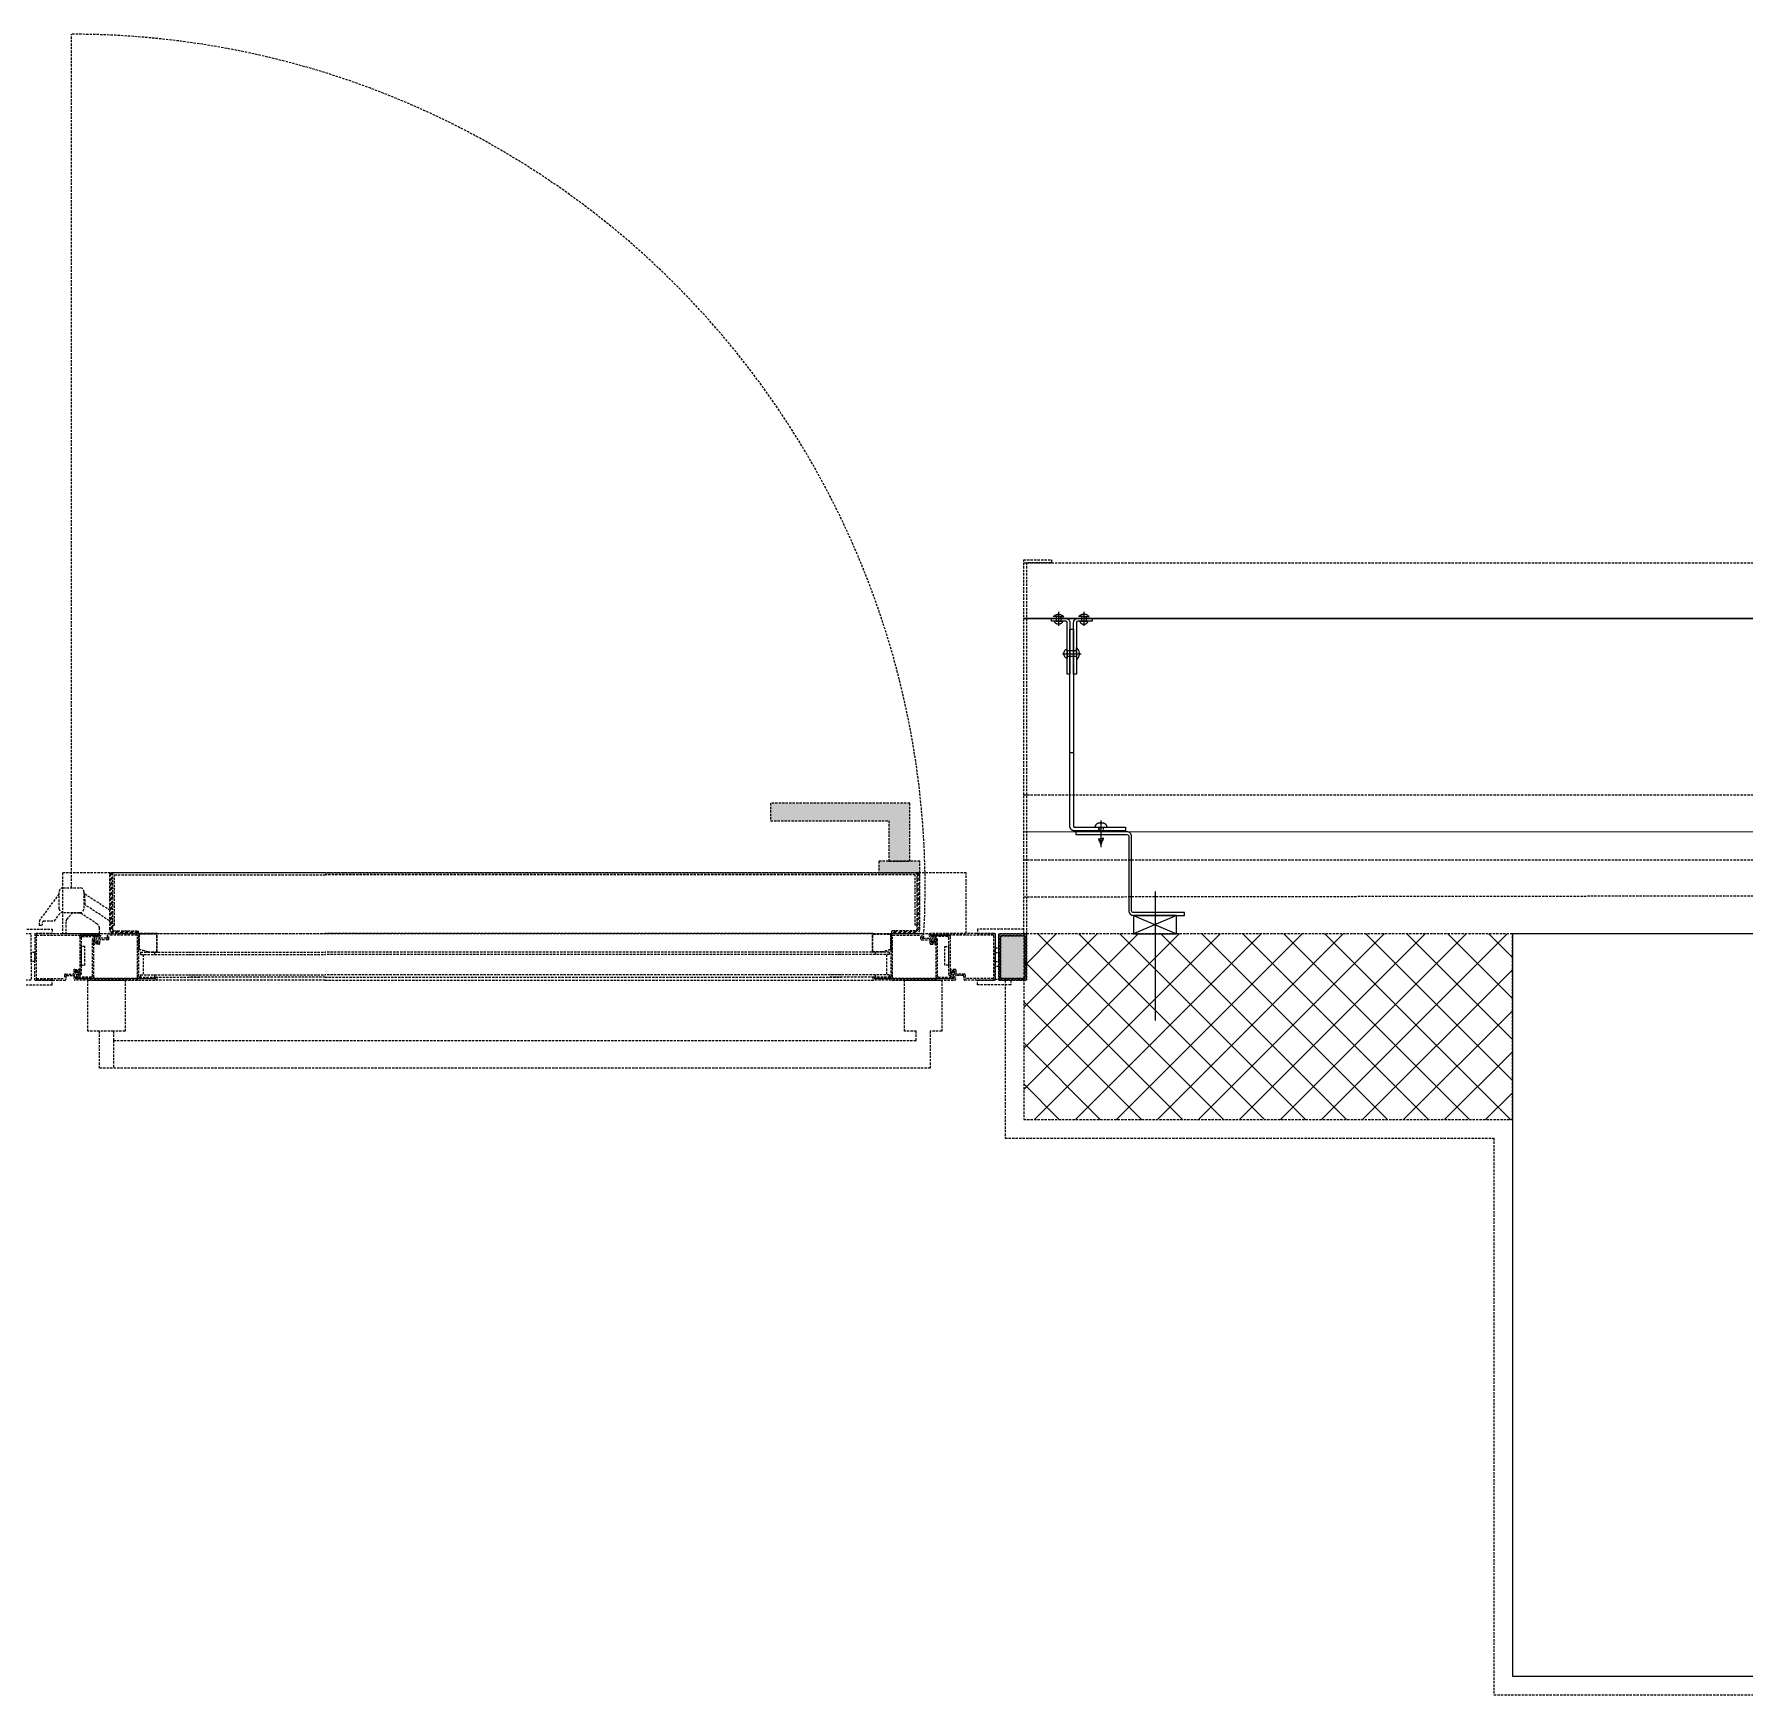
# Model space of a CAD drawing. Extents: x -1457 to 23780, y -2071 to 4205.
# Drawn here: x 2423.2 to 2607.5, y 2743 to 2922 of the extents above; entities that cross this region are included whole.
import ezdxf

# ---------------------------------------------------------------- set-up
doc = ezdxf.new("R2010")
doc.units = 0
doc.header["$MEASUREMENT"] = 0
doc.linetypes.add('HIDDEN', pattern=[0.375, 0.25, -0.125])
doc.layers.get('0').update_dxf_attribs({"color": 9, "lineweight": 9})
doc.layers.add('M-TEFRIS2-015', color=129, linetype='Continuous', lineweight=9)

# ---------------------------------------------------------------- blocks, each defined once
blk = doc.blocks.new('p-kolon_80x80')
blk.add_lwpolyline([(-40, -40), (40, -40), (40, 40), (-40, 40)], close=True)
blk = doc.blocks.new('p- alum kaplama profil')
at = {"lineweight": 13}
blk.add_lwpolyline([(7.12, 12.59), (7.12, 26.49)], dxfattribs=at)
at = {"lineweight": 5}
blk.add_lwpolyline([(9.44, 15.16), (4.79, 15.16), (4.79, 17.16), (9.44, 17.16)], close=True, dxfattribs=at)
for points in [[(4.79, 15.16), (9.44, 17.16)], [(9.44, 15.16), (4.79, 17.16)]]:
    blk.add_lwpolyline(points, dxfattribs=at)
at = {"lineweight": 18}
blk.add_lwpolyline([(4.09, 6.16), (-1.41, 6.16), (-1.41, 6.46), (4.09, 6.46, 0.414214), (4.29, 6.66), (4.29, 14.66, -0.414214), (4.79, 15.16), (10.29, 15.16), (10.29, 14.86), (4.79, 14.86, 0.414214), (4.59, 14.66), (4.59, 6.66, -0.414214)], format="xyb", close=True, dxfattribs=at)
blk.add_lwpolyline([(-2.06, 5.56), (-2.06, -2.34), (-2.06, -15.69), (-1.66, -15.69), (-1.66, -2.34), (-1.66, 5.56), (-1.66, 5.56), (-1.66, 5.57), (-1.66, 5.57), (-1.66, 5.58), (-1.66, 5.58), (-1.65, 5.59), (-1.65, 5.59), (-1.65, 5.59), (-1.65, 5.6), (-1.65, 5.6), (-1.64, 5.61), (-1.64, 5.61), (-1.64, 5.62), (-1.64, 5.62), (-1.63, 5.62), (-1.63, 5.63), (-1.63, 5.63), (-1.62, 5.63), (-1.62, 5.64), (-1.61, 5.64), (-1.61, 5.64), (-1.61, 5.64), (-1.6, 5.65), (-1.6, 5.65), (-1.59, 5.65), (-1.59, 5.65), (-1.58, 5.65), (-1.58, 5.65), (-1.57, 5.66), (-1.57, 5.66), (-1.56, 5.66), (-1.56, 5.66), (3.94, 5.66), (3.94, 6.06), (-1.56, 6.06), (-1.58, 6.06), (-1.61, 6.05), (-1.63, 6.05), (-1.66, 6.05), (-1.68, 6.04), (-1.7, 6.03), (-1.73, 6.03), (-1.75, 6.02), (-1.77, 6.01), (-1.79, 6), (-1.82, 5.99), (-1.84, 5.97), (-1.86, 5.96), (-1.88, 5.94), (-1.89, 5.93), (-1.91, 5.91), (-1.93, 5.89), (-1.95, 5.87), (-1.96, 5.85), (-1.97, 5.83), (-1.99, 5.81), (-2, 5.79), (-2.01, 5.77), (-2.02, 5.75), (-2.03, 5.72), (-2.04, 5.7), (-2.04, 5.68), (-2.05, 5.65), (-2.05, 5.63), (-2.06, 5.61), (-2.06, 5.58)], close=True)
blk.add_lwpolyline([(-1.66, -2.34), (-2.06, -2.34)])
for points in [[(-2.36, -10.84), (-2.36, -16.39), (-2.36, -16.39, -0.414214), (-2.51, -16.54), (-2.51, -16.54), (-4.06, -16.54), (-4.06, -16.84), (-2.51, -16.84), (-2.51, -16.84, 0.414214), (-2.06, -16.39), (-2.06, -10.84)], [(-1.36, -10.84), (-1.66, -10.84), (-1.66, -16.39, 0.414214), (-1.21, -16.84), (-1.21, -16.84), (0.34, -16.84), (0.34, -16.54), (-1.21, -16.54), (-1.21, -16.54, -0.414214), (-1.36, -16.39), (-1.36, -16.39)]]:
    blk.add_lwpolyline(points, format="xyb", close=True)
for points in [[(1.05, 6.91, -10), (1.29, 7.56, -10)], [(1.29, 4.93, -10), (1.29, 7.8, -10)], [(1.53, 6.82, -10), (1.29, 7.56, -10)], [(0.67, 5.66, -10), (1.91, 5.66, -10)], [(0.67, 5.66, -10), (0.67, 5.64, -10), (0.67, 5.62, -10), (0.67, 5.6, -10), (0.68, 5.58, -10), (0.68, 5.56, -10), (0.69, 5.54, -10), (0.69, 5.52, -10), (0.7, 5.5, -10), (0.7, 5.48, -10), (0.71, 5.46, -10), (0.72, 5.45, -10), (0.73, 5.43, -10), (0.74, 5.41, -10), (0.75, 5.4, -10), (0.76, 5.38, -10), (0.77, 5.36, -10), (0.79, 5.35, -10), (0.8, 5.33, -10), (0.81, 5.32, -10), (0.83, 5.31, -10), (0.84, 5.29, -10), (0.86, 5.28, -10), (0.87, 5.27, -10), (0.89, 5.26, -10), (0.91, 5.25, -10), (0.92, 5.24, -10), (0.94, 5.23, -10), (0.96, 5.22, -10), (0.98, 5.21, -10), (1, 5.21, -10), (1.02, 5.2, -10), (1.03, 5.2, -10)], [(0.96, 5.66, -10), (0.97, 5.66, -10), (0.97, 5.66, -10), (0.97, 5.66, -10), (0.98, 5.66, -10), (0.98, 5.66, -10), (0.99, 5.66, -10), (0.99, 5.66, -10), (1, 5.66, -10), (1, 5.67, -10), (1, 5.67, -10), (1.01, 5.67, -10), (1.01, 5.67, -10), (1.01, 5.67, -10), (1.02, 5.68, -10), (1.02, 5.68, -10), (1.02, 5.68, -10), (1.03, 5.69, -10), (1.03, 5.69, -10), (1.03, 5.69, -10), (1.04, 5.7, -10), (1.04, 5.7, -10), (1.04, 5.7, -10), (1.04, 5.71, -10), (1.04, 5.71, -10), (1.05, 5.72, -10), (1.05, 5.72, -10), (1.05, 5.72, -10), (1.05, 5.73, -10), (1.05, 5.73, -10), (1.05, 5.74, -10), (1.05, 5.74, -10), (1.05, 5.75, -10)], [(1.61, 6.87, -10), (0.98, 6.96, -10)], [(1.33, 5.85, -10), (0.98, 5.88, -10)], [(1.56, 7.05, -10), (1.02, 7.13, -10)], [(1.05, 5.83, -10), (1.05, 6.01, -10)], [(1.05, 5.75, -10), (1.05, 5.83, -10)], [(1.29, 6.16, -10), (1.29, 6.26, -10)], [(1.53, 5.75, -10), (1.53, 5.92, -10)], [(1.53, 5.75, -10), (1.53, 5.74, -10), (1.53, 5.74, -10), (1.53, 5.73, -10), (1.53, 5.73, -10), (1.53, 5.72, -10), (1.54, 5.72, -10), (1.54, 5.72, -10), (1.54, 5.71, -10), (1.54, 5.71, -10), (1.54, 5.7, -10), (1.54, 5.7, -10), (1.55, 5.7, -10), (1.55, 5.69, -10), (1.55, 5.69, -10), (1.55, 5.69, -10), (1.56, 5.68, -10), (1.56, 5.68, -10), (1.56, 5.68, -10), (1.57, 5.67, -10), (1.57, 5.67, -10), (1.58, 5.67, -10), (1.58, 5.67, -10), (1.58, 5.67, -10), (1.59, 5.66, -10), (1.59, 5.66, -10), (1.6, 5.66, -10), (1.6, 5.66, -10), (1.6, 5.66, -10), (1.61, 5.66, -10), (1.61, 5.66, -10), (1.62, 5.66, -10), (1.62, 5.66, -10)], [(1.55, 5.2, -10), (1.57, 5.2, -10), (1.59, 5.21, -10), (1.6, 5.21, -10), (1.62, 5.22, -10), (1.64, 5.23, -10), (1.66, 5.24, -10), (1.68, 5.25, -10), (1.69, 5.26, -10), (1.71, 5.27, -10), (1.73, 5.28, -10), (1.74, 5.29, -10), (1.76, 5.31, -10), (1.77, 5.32, -10), (1.78, 5.33, -10), (1.8, 5.35, -10), (1.81, 5.36, -10), (1.82, 5.38, -10), (1.83, 5.4, -10), (1.84, 5.41, -10), (1.85, 5.43, -10), (1.86, 5.45, -10), (1.87, 5.46, -10), (1.88, 5.48, -10), (1.89, 5.5, -10), (1.89, 5.52, -10), (1.9, 5.54, -10), (1.9, 5.56, -10), (1.9, 5.58, -10), (1.91, 5.6, -10), (1.91, 5.62, -10), (1.91, 5.64, -10), (1.91, 5.66, -10)], [(1.03, 5.2, -10), (1.04, 5.2, -10), (1.05, 5.19, -10), (1.05, 5.19, -10), (1.06, 5.19, -10), (1.06, 5.19, -10), (1.07, 5.19, -10), (1.07, 5.19, -10), (1.08, 5.19, -10), (1.08, 5.19, -10), (1.09, 5.19, -10), (1.09, 5.18, -10), (1.1, 5.18, -10), (1.1, 5.18, -10), (1.11, 5.18, -10), (1.11, 5.18, -10), (1.12, 5.18, -10), (1.12, 5.18, -10), (1.13, 5.18, -10), (1.13, 5.18, -10), (1.14, 5.18, -10), (1.15, 5.18, -10), (1.15, 5.18, -10), (1.16, 5.17, -10), (1.16, 5.17, -10), (1.17, 5.17, -10), (1.17, 5.17, -10), (1.18, 5.17, -10), (1.18, 5.17, -10), (1.19, 5.17, -10), (1.19, 5.17, -10), (1.2, 5.17, -10), (1.2, 5.17, -10)], [(1.2, 5.17, -10), (1.2, 5.2, -10)], [(1.38, 5.2, -10), (1.2, 5.2, -10)], [(1.38, 5.17, -10), (1.38, 5.2, -10)], [(1.38, 5.17, -10), (1.38, 5.17, -10), (1.39, 5.17, -10), (1.39, 5.17, -10), (1.4, 5.17, -10), (1.41, 5.17, -10), (1.41, 5.17, -10), (1.42, 5.17, -10), (1.42, 5.17, -10), (1.43, 5.17, -10), (1.43, 5.18, -10), (1.44, 5.18, -10), (1.44, 5.18, -10), (1.45, 5.18, -10), (1.45, 5.18, -10), (1.46, 5.18, -10), (1.46, 5.18, -10), (1.47, 5.18, -10), (1.47, 5.18, -10), (1.48, 5.18, -10), (1.48, 5.18, -10), (1.49, 5.18, -10), (1.5, 5.19, -10), (1.5, 5.19, -10), (1.51, 5.19, -10), (1.51, 5.19, -10), (1.52, 5.19, -10), (1.52, 5.19, -10), (1.53, 5.19, -10), (1.53, 5.19, -10), (1.54, 5.19, -10), (1.54, 5.2, -10), (1.55, 5.2, -10)], [(-2.36, -12.52, 0), (-2.4, -12.53, 0), (-2.43, -12.56, 0), (-2.47, -12.58, 0), (-2.5, -12.6, 0), (-2.53, -12.63, 0), (-2.56, -12.66, 0), (-2.59, -12.69, 0), (-2.61, -12.73, 0), (-2.63, -12.76, 0), (-2.65, -12.8, 0), (-2.67, -12.84, 0), (-2.68, -12.88, 0), (-2.69, -12.92, 0), (-2.7, -12.96, 0), (-2.71, -13, 0), (-2.71, -13.04, 0), (-2.71, -13.08, 0), (-2.7, -13.13, 0), (-2.69, -13.17, 0), (-2.68, -13.21, 0), (-2.67, -13.25, 0), (-2.65, -13.28, 0), (-2.63, -13.32, 0), (-2.61, -13.36, 0), (-2.59, -13.39, 0), (-2.56, -13.42, 0), (-2.53, -13.45, 0), (-2.5, -13.48, 0), (-2.47, -13.51, 0), (-2.43, -13.53, 0), (-2.4, -13.55, 0), (-2.36, -13.57, 0)], [(-2.36, -13.04, 0), (-2.36, -12.52, 0)], [(-2.36, -13.04, 0), (-2.36, -12.73, 0)], [(-2.36, -12.73, 0), (-2.36, -13.04, 0)], [(-1.36, -12.73, 0), (-2.36, -12.73, 0)], [(-1.36, -13.04, 0), (-1.36, -12.37, 0)], [(-1.36, -13.72, 0), (-1.32, -13.68, 0), (-1.29, -13.65, 0), (-1.26, -13.61, 0), (-1.23, -13.58, 0), (-1.2, -13.54, 0), (-1.18, -13.5, 0), (-1.16, -13.45, 0), (-1.14, -13.41, 0), (-1.12, -13.37, 0), (-1.1, -13.32, 0), (-1.09, -13.28, 0), (-1.08, -13.23, 0), (-1.07, -13.18, 0), (-1.06, -13.14, 0), (-1.06, -13.09, 0), (-1.06, -13.04, 0), (-1.06, -12.99, 0), (-1.06, -12.95, 0), (-1.07, -12.9, 0), (-1.08, -12.85, 0), (-1.09, -12.81, 0), (-1.1, -12.76, 0), (-1.12, -12.72, 0), (-1.14, -12.67, 0), (-1.16, -12.63, 0), (-1.18, -12.59, 0), (-1.2, -12.55, 0), (-1.23, -12.51, 0), (-1.26, -12.47, 0), (-1.29, -12.43, 0), (-1.32, -12.4, 0), (-1.36, -12.37, 0)], [(-2.86, -13.04, 0), (-0.86, -13.04, 0)], [(-2.36, -13.04, 0), (-2.36, -13.36, 0)], [(-2.36, -13.04, 0), (-2.36, -13.57, 0)], [(-2.36, -13.36, 0), (-2.36, -13.04, 0)], [(-1.36, -13.36, 0), (-2.36, -13.36, 0)], [(-1.36, -13.04, 0), (-1.36, -13.72, 0)], [(-2.85, -16.54, 0), (-2.86, -16.51, 0), (-2.87, -16.47, 0), (-2.89, -16.44, 0), (-2.91, -16.41, 0), (-2.93, -16.38, 0), (-2.96, -16.35, 0), (-2.98, -16.33, 0), (-3.01, -16.31, 0), (-3.04, -16.29, 0), (-3.07, -16.27, 0), (-3.11, -16.25, 0), (-3.14, -16.24, 0), (-3.18, -16.23, 0), (-3.21, -16.22, 0), (-3.25, -16.22, 0), (-3.29, -16.22, 0), (-3.32, -16.22, 0), (-3.36, -16.22, 0), (-3.39, -16.23, 0), (-3.43, -16.24, 0), (-3.46, -16.25, 0), (-3.5, -16.27, 0), (-3.53, -16.29, 0), (-3.56, -16.31, 0), (-3.59, -16.33, 0), (-3.61, -16.35, 0), (-3.64, -16.38, 0), (-3.66, -16.41, 0), (-3.68, -16.44, 0), (-3.7, -16.47, 0), (-3.71, -16.51, 0), (-3.73, -16.54, 0)], [(-3.29, -16.54, 0), (-3.73, -16.54, 0)], [(-3.29, -16.54, 0), (-3.55, -16.54, 0)], [(-3.55, -16.54, 0), (-3.29, -16.54, 0)], [(-3.55, -17.04, 0), (-3.55, -16.54, 0)], [(-3.29, -17.54, 0), (-3.29, -16.04, 0)], [(-3.29, -16.54, 0), (-2.85, -16.54, 0)], [(-3.29, -16.54, 0), (-3.03, -16.54, 0)], [(-3.03, -16.54, 0), (-3.29, -16.54, 0)], [(-3.03, -17.04, 0), (-3.03, -16.54, 0)], [(-1, -16.54, 0), (-0.98, -16.51, 0), (-0.97, -16.47, 0), (-0.95, -16.44, 0), (-0.93, -16.41, 0), (-0.91, -16.38, 0), (-0.88, -16.35, 0), (-0.86, -16.33, 0), (-0.83, -16.31, 0), (-0.8, -16.29, 0), (-0.77, -16.27, 0), (-0.73, -16.25, 0), (-0.7, -16.24, 0), (-0.66, -16.23, 0), (-0.63, -16.22, 0), (-0.59, -16.22, 0), (-0.56, -16.22, 0), (-0.52, -16.22, 0), (-0.48, -16.22, 0), (-0.45, -16.23, 0), (-0.41, -16.24, 0), (-0.38, -16.25, 0), (-0.34, -16.27, 0), (-0.31, -16.29, 0), (-0.28, -16.31, 0), (-0.25, -16.33, 0), (-0.23, -16.35, 0), (-0.2, -16.38, 0), (-0.18, -16.41, 0), (-0.16, -16.44, 0), (-0.14, -16.47, 0), (-0.13, -16.51, 0), (-0.12, -16.54, 0)], [(-0.56, -16.54, 0), (-1, -16.54, 0)], [(-0.56, -16.54, 0), (-0.82, -16.54, 0)], [(-0.82, -16.54, 0), (-0.56, -16.54, 0)], [(-0.82, -17.04, 0), (-0.82, -16.54, 0)], [(-0.56, -17.54, 0), (-0.56, -16.04, 0)], [(-0.56, -16.54, 0), (-0.3, -16.54, 0)], [(-0.56, -16.54, 0), (-0.12, -16.54, 0)], [(-0.3, -16.54, 0), (-0.56, -16.54, 0)], [(-0.3, -17.04, 0), (-0.3, -16.54, 0)], [(-3.84, -17.04, 0), (-3.81, -17.07, 0), (-3.78, -17.1, 0), (-3.75, -17.12, 0), (-3.72, -17.15, 0), (-3.69, -17.17, 0), (-3.66, -17.19, 0), (-3.62, -17.21, 0), (-3.59, -17.23, 0), (-3.55, -17.24, 0), (-3.52, -17.26, 0), (-3.48, -17.27, 0), (-3.44, -17.28, 0), (-3.4, -17.28, 0), (-3.36, -17.29, 0), (-3.32, -17.29, 0), (-3.29, -17.29, 0), (-3.25, -17.29, 0), (-3.21, -17.29, 0), (-3.17, -17.28, 0), (-3.13, -17.28, 0), (-3.09, -17.27, 0), (-3.06, -17.26, 0), (-3.02, -17.24, 0), (-2.98, -17.23, 0), (-2.95, -17.21, 0), (-2.91, -17.19, 0), (-2.88, -17.17, 0), (-2.85, -17.15, 0), (-2.82, -17.12, 0), (-2.79, -17.1, 0), (-2.76, -17.07, 0), (-2.73, -17.04, 0)], [(-3.29, -17.04, 0), (-3.84, -17.04, 0)], [(-3.29, -17.04, 0), (-2.73, -17.04, 0)], [(-0.56, -17.04, 0), (-1.11, -17.04, 0)], [(0, -17.04, 0), (-0.03, -17.07, 0), (-0.06, -17.1, 0), (-0.09, -17.12, 0), (-0.12, -17.15, 0), (-0.15, -17.17, 0), (-0.18, -17.19, 0), (-0.22, -17.21, 0), (-0.25, -17.23, 0), (-0.29, -17.24, 0), (-0.33, -17.26, 0), (-0.36, -17.27, 0), (-0.4, -17.28, 0), (-0.44, -17.28, 0), (-0.48, -17.29, 0), (-0.52, -17.29, 0), (-0.56, -17.29, 0), (-0.59, -17.29, 0), (-0.63, -17.29, 0), (-0.67, -17.28, 0), (-0.71, -17.28, 0), (-0.75, -17.27, 0), (-0.79, -17.26, 0), (-0.82, -17.24, 0), (-0.86, -17.23, 0), (-0.89, -17.21, 0), (-0.93, -17.19, 0), (-0.96, -17.17, 0), (-0.99, -17.15, 0), (-1.02, -17.12, 0), (-1.05, -17.1, 0), (-1.08, -17.07, 0), (-1.11, -17.04, 0)], [(-0.56, -17.04, 0), (0, -17.04, 0)]]:
    blk.add_polyline3d(points)

msp = doc.modelspace()

# ---------------------------------------------------------------- hatches: boundary and pattern name
at = {"layer": 'M-TEFRIS2-015', "linetype": 'HIDDEN', "lineweight": 0}
h = msp.add_hatch(color=256, dxfattribs=at)
h.dxf.hatch_style = 1
h.paths.add_polyline_path([(2517.54, 2832.83), (2517.54, 2839.08), (2502.54, 2839.08), (2502.54, 2837.2), (2515.29, 2837.2), (2515.29, 2832.83)])
h = msp.add_hatch(color=256, dxfattribs=at)
h.dxf.hatch_style = 1
h.paths.add_polyline_path([(2518.62, 2831.58), (2518.62, 2832.83), (2514.22, 2832.83), (2514.22, 2831.58)])
h = msp.add_hatch(dxfattribs=at)
h.set_pattern_fill('ANSI32', color=256, angle=-270, style=0)
h.set_pattern_definition([(45, (2385.03527, -2386.85116), (0.265165043, -0.265165043), []), (45, (2385.03527, -2386.6744), (0.265165043, -0.265165043), [])])
edge = h.paths.add_edge_path()
edge.add_line((2431.33, 2831.58), (2431.63, 2831.58))
edge.add_line((2431.63, 2831.58), (2431.63, 2825.48))
edge.add_arc((2431.78, 2825.48), 0.15, 180, 270.0106)
edge.add_line((2431.78, 2825.33), (2434.39, 2825.33))
edge.add_line((2434.39, 2825.33), (2434.39, 2825.03))
edge.add_line((2434.39, 2825.03), (2431.78, 2825.03))
edge.add_arc((2431.78, 2825.48), 0.45, 180.0007, 269.9995, ccw=False)
edge.add_line((2431.33, 2825.48), (2431.33, 2831.58))
h = msp.add_hatch(dxfattribs=at)
h.set_pattern_fill('ANSI32', color=256, angle=-270, style=0)
h.set_pattern_definition([(45, (2415.33527, -2386.85116), (0.265165043, -0.265165043), []), (45, (2415.33527, -2386.6744), (0.265165043, -0.265165043), [])])
edge = h.paths.add_edge_path()
edge.add_line((2518.62, 2831.58), (2518.32, 2831.58))
edge.add_line((2518.32, 2831.58), (2518.32, 2825.48))
edge.add_arc((2518.17, 2825.48), 0.15, 269.9894, 360, ccw=False)
edge.add_line((2518.17, 2825.33), (2515.57, 2825.33))
edge.add_line((2515.57, 2825.33), (2515.57, 2825.03))
edge.add_line((2515.57, 2825.03), (2518.17, 2825.03))
edge.add_arc((2518.17, 2825.48), 0.45, 270.0005, 359.9993)
edge.add_line((2518.62, 2825.48), (2518.62, 2831.58))
h = msp.add_hatch(color=256, dxfattribs=at)
h.dxf.hatch_style = 1
h.paths.add_polyline_path([(2530.13, 2824.98), (2530.13, 2819.98), (2527.13, 2819.98), (2527.13, 2824.98)])
h = msp.add_hatch(dxfattribs=at)
h.set_pattern_fill('ANSI37', color=256, scale=25, style=0)
h.paths.add_polyline_path([(2582.5, 2825), (2529.82, 2825), (2529.82, 2805), (2582.5, 2805)])

# ---------------------------------------------------------------- linework, layer by layer
for p, q in [((2423.33, 2825.03), (2430.2, 2825.03)), ((2423.38, 2824.83), (2423.38, 2820.23)), ((2423.43, 2824.88), (2430.23, 2824.88)), ((2428.08, 2824.73), (2428.08, 2824.76)), ((2428.08, 2824.73), (2428.08, 2820.68)), ((2430.23, 2824.88), (2428.18, 2824.88)), ((2428.18, 2824.86), (2430.23, 2824.86)), ((2428.23, 2824.61), (2428.23, 2820.68)), ((2428.33, 2824.71), (2430.2, 2824.71)), ((2429.91, 2824.03), (2429.91, 2824.59)), ((2429.91, 2824.59), (2429.93, 2824.59)), ((2429.93, 2824.03), (2429.93, 2824.59)), ((2430.98, 2824.53), (2430.28, 2824.53)), ((2431.08, 2824.63), (2431.08, 2824.93)), ((2434.39, 2825.03), (2431.18, 2825.03)), ((2434.39, 2825.03), (2431.23, 2825.03)), ((2434.24, 2824.88), (2431.23, 2824.88)), ((2431.23, 2824.48), (2431.23, 2824.88)), ((2434.29, 2820.3), (2434.29, 2824.83)), ((2434.44, 2824.98), (2434.44, 2823.36)), ((2434.44, 2820.45), (2434.44, 2824.98)), ((2434.44, 2820.45), (2434.44, 2824.98)), ((2436.39, 2825.03), (2434.49, 2825.03)), ((2434.49, 2824.93), (2434.49, 2823.39)), ((2436.34, 2824.98), (2434.54, 2824.98)), ((2436.39, 2825.03), (2454.52, 2825.03)), ((2436.39, 2823.13), (2436.39, 2824.93)), ((2436.44, 2823.08), (2436.44, 2824.98)), ((2513.57, 2825.03), (2454.52, 2825.03)), ((2513.52, 2823.08), (2513.52, 2824.98)), ((2513.57, 2825.03), (2515.47, 2825.03)), ((2513.57, 2823.13), (2513.57, 2824.93)), ((2513.62, 2824.98), (2515.42, 2824.98)), ((2515.47, 2824.93), (2515.47, 2823.39)), ((2515.52, 2824.98), (2515.52, 2823.36)), ((2515.52, 2820.45), (2515.52, 2824.98)), ((2515.52, 2820.45), (2515.52, 2824.98)), ((2515.57, 2825.03), (2518.73, 2825.03)), ((2515.57, 2825.03), (2518.78, 2825.03)), ((2515.67, 2820.3), (2515.67, 2824.83)), ((2515.72, 2824.88), (2518.73, 2824.88)), ((2518.73, 2824.48), (2518.73, 2824.88)), ((2518.88, 2824.63), (2518.88, 2824.93)), ((2518.98, 2824.53), (2519.68, 2824.53)), ((2526.53, 2824.88), (2519.73, 2824.88)), ((2519.73, 2824.88), (2521.78, 2824.88)), ((2521.78, 2824.86), (2519.73, 2824.86)), ((2526.63, 2825.03), (2519.75, 2825.03)), ((2521.63, 2824.71), (2519.75, 2824.71)), ((2520.03, 2824.03), (2520.03, 2824.59)), ((2520.05, 2824.59), (2520.03, 2824.59)), ((2520.05, 2824.03), (2520.05, 2824.59)), ((2521.73, 2824.61), (2521.73, 2820.68)), ((2521.88, 2824.73), (2521.88, 2824.76)), ((2521.88, 2824.73), (2521.88, 2820.68)), ((2526.58, 2824.83), (2526.58, 2820.23)), ((2526.73, 2824.93), (2526.73, 2820.08)), ((2429.44, 2820.45), (2429.44, 2824.38)), ((2429.59, 2820.33), (2429.59, 2824.38)), ((2429.59, 2820.33), (2429.59, 2824.38)), ((2429.61, 2823.98), (2429.61, 2824.38)), ((2430.13, 2823.88), (2429.71, 2823.88)), ((2429.76, 2824.13), (2429.76, 2824.38)), ((2429.98, 2824.03), (2429.86, 2824.03)), ((2430.08, 2824.13), (2430.08, 2824.33)), ((2430.23, 2823.98), (2430.23, 2824.28)), ((2431.13, 2824.38), (2430.33, 2824.38)), ((2434.29, 2820.33), (2434.29, 2824.38)), ((2434.29, 2820.33), (2434.29, 2824.38)), ((2434.44, 2820.45), (2434.44, 2824.38)), ((2435.44, 2823.03), (2434.47, 2823.31)), ((2435.44, 2823.08), (2434.52, 2823.35)), ((2434.64, 2823.03), (2434.64, 2822.78)), ((2434.64, 2823.03), (2440.3, 2823.03)), ((2434.64, 2822.78), (2440.46, 2822.78)), ((2434.91, 2822.78), (2434.91, 2820.6)), ((2435.44, 2823.08), (2436.34, 2823.08)), ((2435.44, 2823.03), (2436.39, 2823.03)), ((2436.14, 2823.03), (2436.14, 2822.78)), ((2439.84, 2823.03), (2454.52, 2823.03)), ((2439.84, 2822.78), (2454.52, 2822.78)), ((2510.11, 2823.03), (2454.52, 2823.03)), ((2510.11, 2822.78), (2454.52, 2822.78)), ((2515.32, 2822.78), (2509.49, 2822.78)), ((2515.32, 2823.03), (2509.65, 2823.03)), ((2514.52, 2823.03), (2513.57, 2823.03)), ((2514.52, 2823.08), (2513.62, 2823.08)), ((2513.82, 2823.03), (2513.82, 2822.78)), ((2514.52, 2823.08), (2515.43, 2823.35)), ((2514.52, 2823.03), (2515.48, 2823.31)), ((2515.04, 2822.78), (2515.04, 2820.6)), ((2515.32, 2823.03), (2515.32, 2822.78)), ((2515.52, 2820.45), (2515.52, 2824.38)), ((2515.67, 2820.33), (2515.67, 2824.38)), ((2515.67, 2820.33), (2515.67, 2824.38)), ((2518.83, 2824.38), (2519.63, 2824.38)), ((2519.73, 2823.98), (2519.73, 2824.28)), ((2519.83, 2823.88), (2520.25, 2823.88)), ((2519.88, 2824.13), (2519.88, 2824.33)), ((2519.98, 2824.03), (2520.1, 2824.03)), ((2520.2, 2824.13), (2520.2, 2824.38)), ((2520.35, 2823.98), (2520.35, 2824.38)), ((2520.37, 2820.33), (2520.37, 2824.38)), ((2520.37, 2820.33), (2520.37, 2824.38)), ((2520.52, 2820.45), (2520.52, 2824.38)), ((2427.44, 2821.08), (2427.44, 2820.78)), ((2427.54, 2821.18), (2427.96, 2821.18)), ((2427.59, 2820.93), (2427.59, 2820.73)), ((2427.69, 2821.03), (2427.81, 2821.03)), ((2427.74, 2821.03), (2427.74, 2820.46)), ((2427.76, 2821.03), (2427.76, 2820.46)), ((2427.91, 2820.93), (2427.91, 2820.68)), ((2428.06, 2821.08), (2428.06, 2820.68)), ((2521.9, 2821.08), (2521.9, 2820.68)), ((2522.42, 2821.18), (2522, 2821.18)), ((2522.05, 2820.93), (2522.05, 2820.68)), ((2522.27, 2821.03), (2522.15, 2821.03)), ((2522.2, 2821.03), (2522.2, 2820.46)), ((2522.22, 2821.03), (2522.22, 2820.46)), ((2522.37, 2820.93), (2522.37, 2820.73)), ((2522.52, 2821.08), (2522.52, 2820.78)), ((2423.28, 2820.02), (2426.49, 2820.02)), ((2423.28, 2820.02), (2426.44, 2820.02)), ((2423.43, 2820.18), (2426.44, 2820.18)), ((2426.44, 2820.58), (2426.44, 2820.18)), ((2426.54, 2820.68), (2427.34, 2820.68)), ((2426.59, 2820.43), (2426.59, 2820.13)), ((2426.69, 2820.53), (2427.39, 2820.53)), ((2429.49, 2820.2), (2427.59, 2820.2)), ((2427.59, 2820.18), (2429.49, 2820.18)), ((2434.24, 2820.18), (2427.59, 2820.18)), ((2429.34, 2820.35), (2427.6, 2820.35)), ((2434.34, 2820.02), (2427.6, 2820.02)), ((2427.76, 2820.46), (2427.74, 2820.46)), ((2429.54, 2820.02), (2436.28, 2820.02)), ((2429.59, 2820.33), (2429.59, 2820.3)), ((2429.59, 2820.33), (2429.59, 2820.3)), ((2429.64, 2820.18), (2436.29, 2820.18)), ((2434.29, 2820.33), (2434.29, 2820.3)), ((2434.29, 2820.33), (2434.29, 2820.3)), ((2434.39, 2820.2), (2436.29, 2820.2)), ((2436.29, 2820.18), (2434.39, 2820.18)), ((2434.54, 2820.35), (2436.28, 2820.35)), ((2434.64, 2820.6), (2434.64, 2820.35)), ((2434.64, 2820.6), (2441.18, 2820.6)), ((2436.14, 2820.6), (2436.14, 2820.35)), ((2436.28, 2820.35), (2441.11, 2820.35)), ((2454.52, 2820.02), (2436.28, 2820.02)), ((2439.84, 2820.6), (2454.52, 2820.6)), ((2454.52, 2820.35), (2439.84, 2820.35)), ((2510.11, 2820.6), (2454.52, 2820.6)), ((2454.52, 2820.35), (2510.11, 2820.35)), ((2454.52, 2820.02), (2513.68, 2820.02)), ((2515.32, 2820.6), (2508.77, 2820.6)), ((2513.68, 2820.35), (2508.84, 2820.35)), ((2515.57, 2820.2), (2513.67, 2820.2)), ((2520.32, 2820.18), (2513.67, 2820.18)), ((2513.67, 2820.18), (2515.57, 2820.18)), ((2515.42, 2820.35), (2513.68, 2820.35)), ((2520.42, 2820.02), (2513.68, 2820.02)), ((2513.82, 2820.6), (2513.82, 2820.35)), ((2515.32, 2820.6), (2515.32, 2820.35)), ((2515.62, 2820.02), (2522.36, 2820.02)), ((2515.67, 2820.33), (2515.67, 2820.3)), ((2515.67, 2820.33), (2515.67, 2820.3)), ((2515.72, 2820.18), (2522.37, 2820.18)), ((2520.37, 2820.33), (2520.37, 2820.3)), ((2520.37, 2820.33), (2520.37, 2820.3)), ((2520.47, 2820.2), (2522.37, 2820.2)), ((2522.37, 2820.18), (2520.47, 2820.18)), ((2520.62, 2820.35), (2522.36, 2820.35)), ((2522.2, 2820.46), (2522.22, 2820.46)), ((2523.27, 2820.53), (2522.57, 2820.53)), ((2523.42, 2820.68), (2522.62, 2820.68)), ((2523.37, 2820.43), (2523.37, 2820.13)), ((2526.68, 2820.02), (2523.47, 2820.02)), ((2523.52, 2820.58), (2523.52, 2820.18)), ((2526.53, 2820.18), (2523.52, 2820.18)), ((2526.68, 2820.02), (2523.52, 2820.02)), ((2526.73, 2820.14), (2527.13, 2820.14))]:
    msp.add_line(p, q, dxfattribs=at)
for points in [[(2427.2, 2829.97), (2427.2, 2921.97)], [(2529.82, 2825), (2529.82, 2865.3), (2532.83, 2865.3), (2532.83, 2865), (2530.13, 2865), (2530.13, 2825)], [(2529.82, 2825), (2529.82, 2865), (4067.5, 2865), (4067.5, 2825)], [(2529.82, 2840), (2791.28, 2840)], [(2517.54, 2832.83), (2517.54, 2839.08), (2502.54, 2839.08), (2502.54, 2837.2), (2515.29, 2837.2), (2515.29, 2837.2), (2515.29, 2832.83), (2517.54, 2832.83)], [(2518.62, 2831.58), (2518.62, 2832.83), (2514.22, 2832.83), (2514.22, 2831.58), (2518.62, 2831.58)], [(2529.82, 2833), (2785, 2833), (2785, 2825)], [(2454.52, 2831.58), (2431.63, 2831.58), (2431.63, 2825.93), (2431.83, 2825.93), (2431.83, 2831.38), (2454.52, 2831.38)], [(2454.52, 2831.58), (2518.32, 2831.58), (2518.32, 2825.93), (2518.12, 2825.93), (2518.12, 2831.38), (2454.52, 2831.38)], [(2529.82, 2829), (2785, 2829.37)], [(2527.82, 2820), (2527.82, 2803), (2580.5, 2803), (2580.5, 2743), (2664.5, 2743), (2664.5, 2803), (2664.5, 2803), (2785, 2803), (2787, 2803), (2787, 2819.3)], [(2431.72, 2814.52), (2430.22, 2814.52)], [(2431.72, 2813.52), (2431.72, 2810.52)]]:
    msp.add_lwpolyline(points, dxfattribs=at)
for points, const_width in [([(2529.82, 2859), (4067.2, 2859)], 0.2), ([(2529.82, 2836), (2791.63, 2836)], 0.1)]:
    msp.add_lwpolyline(points, dxfattribs=dict(at, const_width=const_width))
for points in [[(2523.62, 2831.58), (2426.23, 2831.58), (2426.23, 2825.03), (2523.62, 2825.03)], [(2422.83, 2825), (2420.12, 2825), (2420.12, 2825.5), (2425.12, 2825.5), (2425.12, 2825.03), (2423.23, 2825.03), (2423.23, 2822.03), (2422.83, 2822.03), (2422.83, 2825)], [(2527.13, 2825), (2529.83, 2825), (2529.83, 2825.5), (2524.83, 2825.5), (2524.83, 2825.03), (2526.73, 2825.03), (2526.73, 2822.03), (2527.13, 2822.03), (2527.13, 2825)], [(2530.13, 2820), (2530.13, 2825), (2527.13, 2825), (2527.13, 2820)], [(2527.13, 2820), (2527.13, 2825), (2530.13, 2825), (2530.13, 2820)], [(2529.93, 2820.2), (2529.93, 2824.8), (2527.33, 2824.8), (2527.33, 2820.2)], [(2527.33, 2820.2), (2527.33, 2824.8), (2529.93, 2824.8), (2529.93, 2820.2)], [(2582.5, 2825), (2529.82, 2825), (2529.82, 2805), (2582.5, 2805)], [(2422.83, 2820), (2421.53, 2820), (2421.53, 2819.53), (2425.12, 2819.53), (2425.12, 2820), (2423.23, 2820), (2423.23, 2823), (2422.83, 2823), (2422.83, 2820.02)], [(2428.63, 2823.64), (2428.23, 2823.64), (2428.23, 2821.64), (2428.63, 2821.64)], [(2521.33, 2823.64), (2521.73, 2823.64), (2521.73, 2821.64), (2521.33, 2821.64)], [(2527.13, 2820), (2528.42, 2820), (2528.42, 2819.53), (2524.83, 2819.53), (2524.83, 2820), (2526.73, 2820), (2526.73, 2823), (2527.13, 2823), (2527.13, 2820.02)], [(2526.73, 2823.5), (2527.13, 2823.5), (2527.13, 2821.5), (2526.73, 2821.5)], [(2520.99, 2820.02), (2520.99, 2814.52), (2519.74, 2814.52), (2519.74, 2810.52), (2430.22, 2810.52), (2430.22, 2814.52), (2428.97, 2814.52), (2428.97, 2820.02), (2432.97, 2820.02), (2432.97, 2814.52), (2431.72, 2814.52), (2431.72, 2813.52), (2518.24, 2813.52), (2518.24, 2814.52), (2516.99, 2814.52), (2516.99, 2820.02)]]:
    msp.add_lwpolyline(points, close=True, dxfattribs=at)
for points in [[(2431.33, 2831.58), (2431.63, 2831.58), (2431.63, 2825.48, 0.414268), (2431.78, 2825.33), (2434.39, 2825.33), (2434.39, 2825.03), (2431.78, 2825.03, -0.414207), (2431.33, 2825.48), (2431.33, 2831.58)], [(2518.62, 2831.58), (2518.32, 2831.58), (2518.32, 2825.48, -0.414268), (2518.17, 2825.33), (2515.57, 2825.33), (2515.57, 2825.03), (2518.17, 2825.03, 0.414207), (2518.62, 2825.48), (2518.62, 2831.58)], [(2425.83, 2829.3), (2423.8, 2826.55, 0.113984), (2423.7, 2825.96)], [(2428.11, 2827.28), (2426.29, 2827.28, -0.339773), (2425.86, 2827.72), (2425.86, 2829.53, -0.414215), (2426.29, 2829.97), (2428.11, 2829.97, -0.414312), (2428.54, 2829.53), (2428.54, 2827.71, -0.348512), (2428.09, 2827.28, -14.205879)], [(2431.33, 2826.43), (2431.25, 2826.43), (2428.66, 2828.13, 0.039188), (2428.6, 2829.2, -0.62903), (2428.62, 2829.32), (2431.33, 2827.57)], [(2423.7, 2825.96), (2424.02, 2825.96, 0.446854), (2424.07, 2826.01), (2424.06, 2826.04, -0.393702), (2424.19, 2826.41), (2425.35, 2826.41), (2426.08, 2827.36)], [(2430.2, 2825.03), (2430.2, 2825.63, 0.255929), (2429.97, 2826.06), (2428.33, 2827.15, 0.15323), (2428.06, 2827.23), (2427.33, 2827.23, 0.327647), (2427.08, 2827.04), (2426.69, 2826.6, 0.209905), (2426.6, 2826.31), (2426.6, 2825.03)]]:
    msp.add_lwpolyline(points, format="xyb", dxfattribs=at)
for centre, radius, start, end in [((2427.2, 2829.97), 92, 356.6097, 90.0022), ((2423.33, 2824.93), 0.1, 90, 180), ((2423.43, 2824.83), 0.05, 90, 180), ((2428.18, 2824.76), 0.1, 90, 180), ((2428.33, 2824.61), 0.1, 90, 180), ((2429.6, 2824.38), 0.16, 0, 180), ((2429.93, 2824.29), 0.412, 34.2658, 144.0358), ((2430.28, 2824.33), 0.2, 90, 180), ((2430.2, 2824.87), 0.16, 270, 90), ((2430.23, 2824.87), 0.01, 270, 90), ((2430.98, 2824.63), 0.1, 270, 0), ((2431.18, 2824.93), 0.1, 90, 180), ((2431.13, 2824.48), 0.1, 270, 0), ((2434.24, 2824.83), 0.05, 0, 90), ((2434.39, 2824.98), 0.05, 0, 90), ((2434.49, 2824.98), 0.05, 90, 180), ((2434.54, 2824.93), 0.05, 90, 180), ((2436.34, 2824.93), 0.05, 0, 90), ((2436.39, 2824.98), 0.05, 0, 90), ((2513.57, 2824.98), 0.05, 90, 180), ((2513.62, 2824.93), 0.05, 90, 180), ((2515.42, 2824.93), 0.05, 0, 90), ((2515.47, 2824.98), 0.05, 0, 90), ((2515.57, 2824.98), 0.05, 90, 180), ((2515.72, 2824.83), 0.05, 90, 180), ((2518.83, 2824.48), 0.1, 180, 270), ((2518.78, 2824.93), 0.1, 0, 90), ((2518.98, 2824.63), 0.1, 180, 270), ((2519.75, 2824.87), 0.16, 90, 270), ((2520.02, 2824.29), 0.412, 35.9642, 145.7342), ((2519.68, 2824.33), 0.2, 0, 90), ((2519.73, 2824.87), 0.01, 90, 270), ((2520.36, 2824.38), 0.16, 0, 180), ((2521.63, 2824.61), 0.1, 0, 90), ((2521.78, 2824.76), 0.1, 0, 90), ((2526.53, 2824.83), 0.05, 0, 90), ((2526.63, 2824.93), 0.1, 0, 90), ((2429.6, 2824.38), 0.01, 0, 180), ((2429.71, 2823.98), 0.1, 180, 270), ((2429.86, 2824.13), 0.1, 180, 270), ((2429.98, 2824.13), 0.1, 270, 0), ((2430.13, 2823.98), 0.1, 270, 0), ((2430.33, 2824.28), 0.1, 90, 180), ((2434.49, 2823.36), 0.05, 180, 253.5283), ((2434.54, 2823.39), 0.05, 180, 253.5283), ((2436.34, 2823.13), 0.05, 270, 0), ((2436.39, 2823.08), 0.05, 270, 0), ((2513.57, 2823.08), 0.05, 180, 270), ((2513.62, 2823.13), 0.05, 180, 270), ((2515.42, 2823.39), 0.05, 286.4717, 0), ((2515.47, 2823.36), 0.05, 286.4717, 0), ((2519.63, 2824.28), 0.1, 0, 90), ((2519.83, 2823.98), 0.1, 180, 270), ((2519.98, 2824.13), 0.1, 180, 270), ((2520.1, 2824.13), 0.1, 270, 0), ((2520.25, 2823.98), 0.1, 270, 0), ((2520.36, 2824.38), 0.01, 0, 180), ((2427.34, 2820.78), 0.1, 270, 0), ((2427.54, 2821.08), 0.1, 90, 180), ((2427.69, 2820.93), 0.1, 90, 180), ((2427.81, 2820.93), 0.1, 0, 90), ((2427.96, 2821.08), 0.1, 0, 90), ((2522, 2821.08), 0.1, 90, 180), ((2522.15, 2820.93), 0.1, 90, 180), ((2522.27, 2820.93), 0.1, 0, 90), ((2522.42, 2821.08), 0.1, 0, 90), ((2522.62, 2820.78), 0.1, 180, 270), ((2423.28, 2820.08), 0.05, 180, 270), ((2423.43, 2820.23), 0.05, 180, 270), ((2426.54, 2820.58), 0.1, 90, 180), ((2426.49, 2820.13), 0.1, 270, 0), ((2426.69, 2820.43), 0.1, 90, 180), ((2427.39, 2820.73), 0.2, 270, 0), ((2427.73, 2820.76), 0.412, 214.2658, 324.0358), ((2427.6, 2820.19), 0.16, 90, 270), ((2427.59, 2820.19), 0.01, 90, 270), ((2428.07, 2820.68), 0.16, 180, 0), ((2428.07, 2820.68), 0.01, 180, 0), ((2429.34, 2820.45), 0.1, 270, 0), ((2429.49, 2820.3), 0.1, 270, 0), ((2434.39, 2820.3), 0.1, 180, 270), ((2434.54, 2820.45), 0.1, 180, 270), ((2436.28, 2820.19), 0.16, 270, 90), ((2436.29, 2820.19), 0.01, 270, 90), ((2513.68, 2820.19), 0.16, 90, 270), ((2513.67, 2820.19), 0.01, 90, 270), ((2515.42, 2820.45), 0.1, 270, 0), ((2515.57, 2820.3), 0.1, 270, 0), ((2520.47, 2820.3), 0.1, 180, 270), ((2520.62, 2820.45), 0.1, 180, 270), ((2521.89, 2820.68), 0.16, 180, 0), ((2521.89, 2820.68), 0.01, 180, 0), ((2522.22, 2820.76), 0.412, 215.9642, 325.7342), ((2522.36, 2820.19), 0.16, 270, 90), ((2522.57, 2820.73), 0.2, 180, 270), ((2522.37, 2820.19), 0.01, 270, 90), ((2523.27, 2820.43), 0.1, 0, 90), ((2523.47, 2820.13), 0.1, 180, 270), ((2523.42, 2820.58), 0.1, 0, 90), ((2526.53, 2820.23), 0.05, 270, 0), ((2526.68, 2820.08), 0.05, 270, 0)]:
    msp.add_arc(centre, radius, start, end, dxfattribs=at)

# ---------------------------------------------------------------- block references
at = {"layer": 'M-TEFRIS2-015', "linetype": 'HIDDEN', "lineweight": 0, "xscale": -1, "rotation": 180}
msp.add_blockref('p- alum kaplama profil', (2536.86, 2842.16), dxfattribs=at)
at = {"layer": 'M-TEFRIS2-015', "linetype": 'HIDDEN', "lineweight": 0}
msp.add_blockref('p-kolon_80x80', (2622.5, 2785), dxfattribs=at)

doc.saveas('drawing.dxf')
